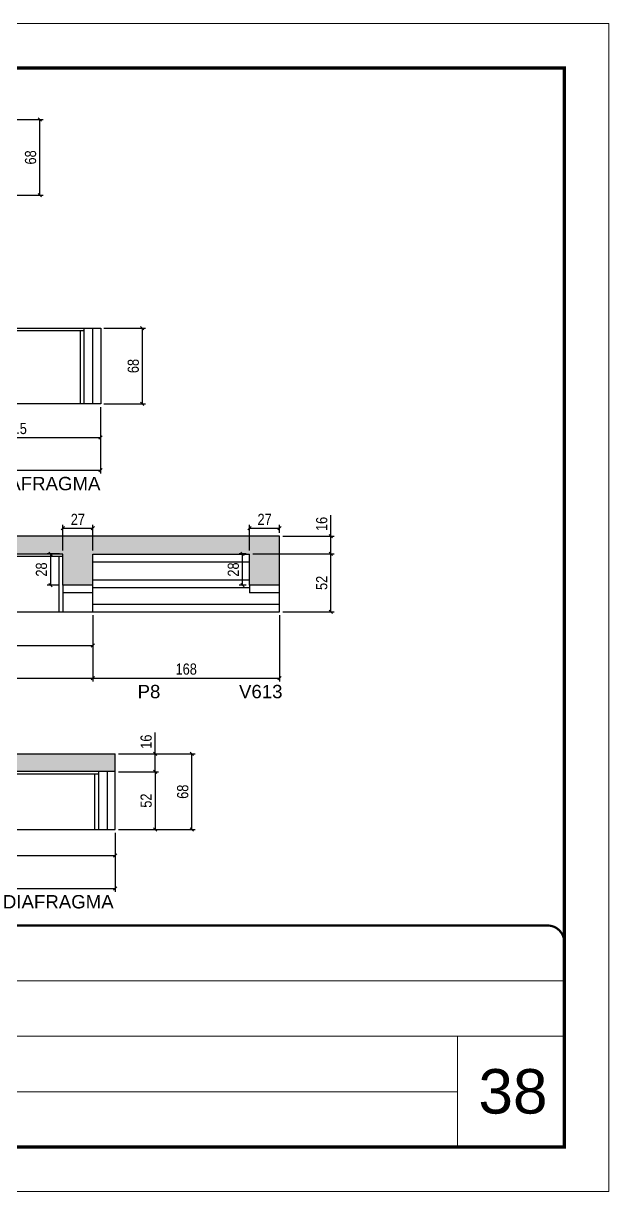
# Model space of a CAD drawing. Extents: x 3309 to 9590, y -2522 to 14608.
# Drawn here: x 5853 to 6379, y 3221 to 4271 of the extents above; entities that cross this region are included whole.
import ezdxf

# ---------------------------------------------------------------- set-up
doc = ezdxf.new("R2010")
doc.units = 0
doc.linetypes.add('CONTINUO', pattern=[0])
doc.linetypes.add('DASHED', pattern=[0.75, 0.5, -0.25])
for name, color, linetype in [('5', 5, 'Continuous'), ('COTA', 241, 'Continuous'), ('Painéis', 200, 'Continuous'), ('SARR_2.2x7', 40, 'Continuous'), ('SARR_3.5x7', 81, 'Continuous')]:
    doc.layers.add(name, color=color, linetype=linetype)
for name, color, linetype, lineweight in [('CARIMBO', 255, 'Continuous', 9), ('Folhas', 255, 'Continuous', 9), ('SARRAFO DE PRESSAO', 251, 'DASHED', 9)]:
    doc.layers.add(name, color=color, linetype=linetype, lineweight=lineweight)
doc.styles.add('ARIAL', font='arial.ttf')
doc.styles.add('COTA TECNICA', font='techl___.ttf', dxfattribs={"height": 10})
doc.styles.get("Standard").update_dxf_attribs({"font": 'arial.ttf'})
doc.dimstyles.new('PAINEL', dxfattribs={"dimtxt": 10, "dimasz": 3, "dimexe": 3, "dimexo": 3, "dimgap": 3, "dimtad": 1, "dimdec": 1, "dimzin": 12, "dimdsep": 46, "dimtxsty": 'COTA TECNICA', "dimblk1": 'OBLIQUE', "dimblk2": 'OBLIQUE', "dimsah": 1, "dimcen": 0.9, "dimclrd": 4, "dimclre": 4, "dimclrt": 240, "dimadec": 1, "dimazin": 3, "dimtfac": 1, "dimtdec": 1, "dimtmove": 0, "dimatfit": 3, "dimfxl": 1, "dimtolj": 1, "dimtzin": 12, "dimarcsym": 0})

# ---------------------------------------------------------------- blocks, each defined once
blk = doc.blocks.new('9999999999')
at = {"color": 30, "linetype": 'CONTINUO'}
for p, q in [((98564.6, 34379.6), (99584, 34379.6)), ((98564.6, 34329.8), (99488, 34329.8)), ((99584, 34329.8), (99488, 34329.8)), ((99488, 34329.8), (99488, 34230.2)), ((98564.6, 34280), (99488, 34280))]:
    blk.add_line(p, q, dxfattribs=at)
at = {"color": 30, "linetype": 'CONTINUO', "const_width": 2}
blk.add_lwpolyline([(99584, 34230.2), (99584, 34414.4, 0.414214), (99569, 34429.4), (98229, 34429.4, 0.414214), (98214, 34414.4), (98214, 34245.2, 0.414214), (98229, 34230.2), (99584, 34230.2)], format="xyb", dxfattribs=at)
at = {"layer": 'Folhas'}
blk.add_lwpolyline([(98139, 34190.2), (99624, 34190.2), (99624, 35240.2), (98139, 35240.2)], close=True, dxfattribs=at)
at = {"layer": 'Folhas', "color": 30, "const_width": 3}
blk.add_lwpolyline([(98214, 34230.2), (99584, 34230.2), (99584, 35200.2), (98214, 35200.2)], close=True, dxfattribs=at)
blk = doc.blocks.new('_Oblique')
at = {"color": 0, "linetype": 'ByBlock', "lineweight": -2}
blk.add_line((-0.5, -0.5), (0.5, 0.5), dxfattribs=at)
blk = doc.blocks.new('*D1319')
at = {"layer": 'COTA', "color": 4, "lineweight": -2, "transparency": 16777216}
for p, q in [((5814.4, 4184.2), (5870.6, 4184.2)), ((5867.6, 4116.2), (5867.6, 4184.2)), ((5814.4, 4116.2), (5870.6, 4116.2))]:
    blk.add_line(p, q, dxfattribs=at)
at = {"layer": 'Defpoints', "color": 0, "transparency": 16777216}
for p in [(5811.4, 4184.2), (5867.6, 4184.2), (5811.4, 4116.2)]:
    blk.add_point(p, dxfattribs=at)
at = {"layer": 'COTA', "color": 4, "lineweight": -2, "transparency": 16777216, "xscale": 3, "yscale": 3, "zscale": 3}
for p, rotation in [((5867.6, 4184.2), 90), ((5867.6, 4116.2), 270)]:
    blk.add_blockref('_Oblique', p, dxfattribs=dict(at, rotation=rotation))
at = {"layer": 'COTA', "color": 240, "transparency": 16777216, "insert": (5859.4, 4150.2), "char_height": 10, "attachment_point": 5, "rotation": 90, "style": 'COTA TECNICA'}
blk.add_mtext('\\A1;68', dxfattribs=at)
blk = doc.blocks.new('*D1327')
at = {"layer": 'COTA', "color": 4, "lineweight": -2, "transparency": 16777216}
for p, q in [((5638.9, 3925.7), (5638.9, 3866.1)), ((5922.4, 3925.7), (5922.4, 3866.1)), ((5638.9, 3869.1), (5922.4, 3869.1))]:
    blk.add_line(p, q, dxfattribs=at)
at = {"layer": 'Defpoints', "color": 0, "transparency": 16777216}
for p in [(5638.9, 3928.7), (5922.4, 3928.7), (5922.4, 3869.1)]:
    blk.add_point(p, dxfattribs=at)
at = {"layer": 'COTA', "color": 4, "lineweight": -2, "transparency": 16777216, "xscale": 3, "yscale": 3, "zscale": 3, "rotation": 180}
blk.add_blockref('_Oblique', (5638.9, 3869.1), dxfattribs=at)
at = {"layer": 'COTA', "color": 4, "lineweight": -2, "transparency": 16777216, "xscale": 3, "yscale": 3, "zscale": 3}
blk.add_blockref('_Oblique', (5922.4, 3869.1), dxfattribs=at)
at = {"layer": 'COTA', "color": 240, "transparency": 16777216, "insert": (5780.7, 3877.3), "char_height": 10, "attachment_point": 5, "style": 'COTA TECNICA'}
blk.add_mtext('\\A1;283.5', dxfattribs=at)
blk = doc.blocks.new('*D1329')
at = {"layer": 'COTA', "color": 4, "lineweight": -2, "transparency": 16777216}
for p, q in [((5760.9, 3925.7), (5760.9, 3895.4)), ((5922.4, 3925.7), (5922.4, 3895.4)), ((5760.9, 3898.4), (5922.4, 3898.4))]:
    blk.add_line(p, q, dxfattribs=at)
at = {"layer": 'Defpoints', "color": 0, "transparency": 16777216}
for p in [(5760.9, 3928.7), (5922.4, 3928.7), (5922.4, 3898.4)]:
    blk.add_point(p, dxfattribs=at)
at = {"layer": 'COTA', "color": 4, "lineweight": -2, "transparency": 16777216, "xscale": 3, "yscale": 3, "zscale": 3, "rotation": 180}
blk.add_blockref('_Oblique', (5760.9, 3898.4), dxfattribs=at)
at = {"layer": 'COTA', "color": 4, "lineweight": -2, "transparency": 16777216, "xscale": 3, "yscale": 3, "zscale": 3}
blk.add_blockref('_Oblique', (5922.4, 3898.4), dxfattribs=at)
at = {"layer": 'COTA', "color": 240, "transparency": 16777216, "insert": (5841.7, 3906.5), "char_height": 10, "attachment_point": 5, "style": 'COTA TECNICA'}
blk.add_mtext('\\A1;161.5', dxfattribs=at)
blk = doc.blocks.new('*D1330')
at = {"layer": 'COTA', "color": 4, "lineweight": -2, "transparency": 16777216}
for p, q in [((5925.4, 3996.7), (5962.9, 3996.7)), ((5959.9, 3996.7), (5959.9, 3928.7)), ((5925.4, 3928.7), (5962.9, 3928.7))]:
    blk.add_line(p, q, dxfattribs=at)
at = {"layer": 'Defpoints', "color": 0, "transparency": 16777216}
for p in [(5922.4, 3996.7), (5922.4, 3928.7), (5959.9, 3928.7)]:
    blk.add_point(p, dxfattribs=at)
at = {"layer": 'COTA', "color": 4, "lineweight": -2, "transparency": 16777216, "xscale": 3, "yscale": 3, "zscale": 3}
for p, rotation in [((5959.9, 3996.7), 90), ((5959.9, 3928.7), 270)]:
    blk.add_blockref('_Oblique', p, dxfattribs=dict(at, rotation=rotation))
at = {"layer": 'COTA', "color": 240, "transparency": 16777216, "insert": (5951.8, 3962.7), "char_height": 10, "attachment_point": 5, "rotation": 90, "style": 'COTA TECNICA'}
blk.add_mtext('\\A1;68', dxfattribs=at)
blk = doc.blocks.new('*D1392')
at = {"layer": 'COTA', "color": 4, "lineweight": -2, "transparency": 16777216}
for p, q in [((5479.9, 3738.8), (5479.9, 3679.1)), ((5915.4, 3738.8), (5915.4, 3679.1)), ((5479.9, 3682.1), (5915.4, 3682.1))]:
    blk.add_line(p, q, dxfattribs=at)
at = {"layer": 'Defpoints', "color": 0, "transparency": 16777216}
for p in [(5479.9, 3741.8, 0), (5915.4, 3741.8, 0), (5915.4, 3682.1)]:
    blk.add_point(p, dxfattribs=at)
at = {"layer": 'COTA', "color": 4, "lineweight": -2, "transparency": 16777216, "xscale": 3, "yscale": 3, "zscale": 3, "rotation": 180}
blk.add_blockref('_Oblique', (5479.9, 3682.1), dxfattribs=at)
at = {"layer": 'COTA', "color": 4, "lineweight": -2, "transparency": 16777216, "xscale": 3, "yscale": 3, "zscale": 3}
blk.add_blockref('_Oblique', (5915.4, 3682.1), dxfattribs=at)
at = {"layer": 'COTA', "color": 240, "transparency": 16777216, "insert": (5697.7, 3690.4), "char_height": 10, "attachment_point": 5, "style": 'COTA TECNICA'}
blk.add_mtext('\\A1;435.5', dxfattribs=at)
blk = doc.blocks.new('*D1394')
at = {"layer": 'COTA', "color": 4, "lineweight": -2, "transparency": 16777216}
for p, q in [((5723.9, 3738.8), (5723.9, 3708.4)), ((5915.4, 3738.8), (5915.4, 3708.4)), ((5723.9, 3711.4), (5915.4, 3711.4))]:
    blk.add_line(p, q, dxfattribs=at)
at = {"layer": 'Defpoints', "color": 0, "transparency": 16777216}
for p in [(5723.9, 3741.8), (5915.4, 3741.8), (5915.4, 3711.4)]:
    blk.add_point(p, dxfattribs=at)
at = {"layer": 'COTA', "color": 4, "lineweight": -2, "transparency": 16777216, "xscale": 3, "yscale": 3, "zscale": 3, "rotation": 180}
blk.add_blockref('_Oblique', (5723.9, 3711.4), dxfattribs=at)
at = {"layer": 'COTA', "color": 4, "lineweight": -2, "transparency": 16777216, "xscale": 3, "yscale": 3, "zscale": 3}
blk.add_blockref('_Oblique', (5915.4, 3711.4), dxfattribs=at)
at = {"layer": 'COTA', "color": 240, "transparency": 16777216, "insert": (5819.7, 3719.5), "char_height": 10, "attachment_point": 5, "style": 'COTA TECNICA'}
blk.add_mtext('\\A1;191.5', dxfattribs=at)
blk = doc.blocks.new('*D1400')
at = {"layer": 'COTA', "color": 4, "lineweight": -2, "transparency": 16777216}
for p, q in [((5915.4, 3738.8), (5915.4, 3679.1)), ((6083.4, 3738.8), (6083.4, 3679.1)), ((5915.4, 3682.1), (6083.4, 3682.1))]:
    blk.add_line(p, q, dxfattribs=at)
at = {"layer": 'Defpoints', "color": 0, "transparency": 16777216}
for p in [(5915.4, 3741.8), (6083.4, 3741.8), (6083.4, 3682.1)]:
    blk.add_point(p, dxfattribs=at)
at = {"layer": 'COTA', "color": 4, "lineweight": -2, "transparency": 16777216, "xscale": 3, "yscale": 3, "zscale": 3, "rotation": 180}
blk.add_blockref('_Oblique', (5915.4, 3682.1), dxfattribs=at)
at = {"layer": 'COTA', "color": 4, "lineweight": -2, "transparency": 16777216, "xscale": 3, "yscale": 3, "zscale": 3}
blk.add_blockref('_Oblique', (6083.4, 3682.1), dxfattribs=at)
at = {"layer": 'COTA', "color": 240, "transparency": 16777216, "insert": (5999.4, 3690.3), "char_height": 10, "attachment_point": 5, "style": 'COTA TECNICA'}
blk.add_mtext('\\A1;168', dxfattribs=at)
blk = doc.blocks.new('*D1401')
at = {"layer": 'COTA', "color": 4, "lineweight": -2, "transparency": 16777216}
for p, q in [((6059.4, 3793.8), (6132.4, 3793.8)), ((6129.4, 3741.8), (6129.4, 3793.8)), ((6086.4, 3741.8), (6132.4, 3741.8))]:
    blk.add_line(p, q, dxfattribs=at)
at = {"layer": 'Defpoints', "color": 0, "transparency": 16777216}
for p in [(6056.4, 3793.8), (6129.4, 3793.8), (6083.4, 3741.8)]:
    blk.add_point(p, dxfattribs=at)
at = {"layer": 'COTA', "color": 4, "lineweight": -2, "transparency": 16777216, "xscale": 3, "yscale": 3, "zscale": 3}
for p, rotation in [((6129.4, 3793.8), 90), ((6129.4, 3741.8), 270)]:
    blk.add_blockref('_Oblique', p, dxfattribs=dict(at, rotation=rotation))
at = {"layer": 'COTA', "color": 240, "transparency": 16777216, "insert": (6121.3, 3767.8), "char_height": 10, "attachment_point": 5, "rotation": 90, "style": 'COTA TECNICA'}
blk.add_mtext('\\A1;52', dxfattribs=at)
blk = doc.blocks.new('*D1402')
at = {"layer": 'COTA', "color": 4, "lineweight": -2, "transparency": 16777216}
for p, q in [((6129.4, 3809.8), (6129.4, 3828.8)), ((6086.4, 3809.8), (6132.4, 3809.8)), ((6129.4, 3793.8), (6129.4, 3809.8)), ((6059.4, 3793.8), (6132.4, 3793.8))]:
    blk.add_line(p, q, dxfattribs=at)
at = {"layer": 'Defpoints', "color": 0, "transparency": 16777216}
for p in [(6083.4, 3809.8), (6129.4, 3809.8), (6056.4, 3793.8)]:
    blk.add_point(p, dxfattribs=at)
at = {"layer": 'COTA', "color": 4, "lineweight": -2, "transparency": 16777216, "xscale": 3, "yscale": 3, "zscale": 3}
for p, rotation in [((6129.4, 3809.8), 90), ((6129.4, 3793.8), 270)]:
    blk.add_blockref('_Oblique', p, dxfattribs=dict(at, rotation=rotation))
at = {"layer": 'COTA', "color": 240, "transparency": 16777216, "insert": (6121.3, 3820.8), "char_height": 10, "attachment_point": 5, "rotation": 90, "style": 'COTA TECNICA'}
blk.add_mtext('\\A1;16', dxfattribs=at)
blk = doc.blocks.new('*D1403')
at = {"layer": 'COTA', "color": 4, "lineweight": -2, "transparency": 16777216}
for p, q in [((6056.4, 3796.8), (6056.4, 3819.9)), ((6056.4, 3816.9), (6083.4, 3816.9)), ((6083.4, 3812.8), (6083.4, 3819.9))]:
    blk.add_line(p, q, dxfattribs=at)
at = {"layer": 'Defpoints', "color": 0, "transparency": 16777216}
for p in [(6083.4, 3816.9), (6083.4, 3809.8), (6056.4, 3793.8)]:
    blk.add_point(p, dxfattribs=at)
at = {"layer": 'COTA', "color": 4, "lineweight": -2, "transparency": 16777216, "xscale": 3, "yscale": 3, "zscale": 3, "rotation": 180}
blk.add_blockref('_Oblique', (6056.4, 3816.9), dxfattribs=at)
at = {"layer": 'COTA', "color": 4, "lineweight": -2, "transparency": 16777216, "xscale": 3, "yscale": 3, "zscale": 3}
blk.add_blockref('_Oblique', (6083.4, 3816.9), dxfattribs=at)
at = {"layer": 'COTA', "color": 240, "transparency": 16777216, "insert": (6069.9, 3824.9), "char_height": 10, "attachment_point": 5, "style": 'COTA TECNICA'}
blk.add_mtext('\\A1;27', dxfattribs=at)
blk = doc.blocks.new('*D1404')
at = {"layer": 'COTA', "color": 4, "lineweight": -2, "transparency": 16777216}
for p, q in [((6053.4, 3793.8), (6046.9, 3793.8)), ((6049.9, 3765.8), (6049.9, 3793.8)), ((6053.4, 3765.8), (6046.9, 3765.8))]:
    blk.add_line(p, q, dxfattribs=at)
at = {"layer": 'Defpoints', "color": 0, "transparency": 16777216}
for p in [(6049.9, 3793.8), (6056.4, 3793.8), (6056.4, 3765.8)]:
    blk.add_point(p, dxfattribs=at)
at = {"layer": 'COTA', "color": 4, "lineweight": -2, "transparency": 16777216, "xscale": 3, "yscale": 3, "zscale": 3}
for p, rotation in [((6049.9, 3793.8), 90), ((6049.9, 3765.8), 270)]:
    blk.add_blockref('_Oblique', p, dxfattribs=dict(at, rotation=rotation))
at = {"layer": 'COTA', "color": 240, "transparency": 16777216, "insert": (6041.8, 3779.8), "char_height": 10, "attachment_point": 5, "rotation": 90, "style": 'COTA TECNICA'}
blk.add_mtext('\\A1;28', dxfattribs=at)
blk = doc.blocks.new('*D1405')
at = {"layer": 'COTA', "color": 4, "lineweight": -2, "transparency": 16777216}
for p, q in [((5885.4, 3793.8), (5874.3, 3793.8)), ((5877.3, 3793.8), (5877.3, 3765.8)), ((5885.4, 3765.8), (5874.3, 3765.8))]:
    blk.add_line(p, q, dxfattribs=at)
at = {"layer": 'Defpoints', "color": 0, "transparency": 16777216}
for p in [(5888.4, 3793.8), (5877.3, 3765.8), (5888.4, 3765.8)]:
    blk.add_point(p, dxfattribs=at)
at = {"layer": 'COTA', "color": 4, "lineweight": -2, "transparency": 16777216, "xscale": 3, "yscale": 3, "zscale": 3}
for p, rotation in [((5877.3, 3793.8), 90), ((5877.3, 3765.8), 270)]:
    blk.add_blockref('_Oblique', p, dxfattribs=dict(at, rotation=rotation))
at = {"layer": 'COTA', "color": 240, "transparency": 16777216, "insert": (5869.2, 3779.8), "char_height": 10, "attachment_point": 5, "rotation": 90, "style": 'COTA TECNICA'}
blk.add_mtext('\\A1;28', dxfattribs=at)
blk = doc.blocks.new('*D1406')
at = {"layer": 'COTA', "color": 4, "lineweight": -2, "transparency": 16777216}
for p, q in [((5888.4, 3796.8), (5888.4, 3819.9)), ((5888.4, 3816.9), (5915.4, 3816.9)), ((5915.4, 3796.8), (5915.4, 3819.9))]:
    blk.add_line(p, q, dxfattribs=at)
at = {"layer": 'Defpoints', "color": 0, "transparency": 16777216}
for p in [(5915.4, 3816.9), (5888.4, 3793.8), (5915.4, 3793.8)]:
    blk.add_point(p, dxfattribs=at)
at = {"layer": 'COTA', "color": 4, "lineweight": -2, "transparency": 16777216, "xscale": 3, "yscale": 3, "zscale": 3, "rotation": 180}
blk.add_blockref('_Oblique', (5888.4, 3816.9), dxfattribs=at)
at = {"layer": 'COTA', "color": 4, "lineweight": -2, "transparency": 16777216, "xscale": 3, "yscale": 3, "zscale": 3}
blk.add_blockref('_Oblique', (5915.4, 3816.9), dxfattribs=at)
at = {"layer": 'COTA', "color": 240, "transparency": 16777216, "insert": (5901.9, 3824.9), "char_height": 10, "attachment_point": 5, "style": 'COTA TECNICA'}
blk.add_mtext('\\A1;27', dxfattribs=at)
blk = doc.blocks.new('*D1422')
at = {"layer": 'COTA', "color": 4, "lineweight": -2, "transparency": 16777216}
for p, q in [((5578.4, 3543.1), (5578.4, 3490.2)), ((5935.4, 3543.1), (5935.4, 3490.2)), ((5578.4, 3493.2), (5935.4, 3493.2))]:
    blk.add_line(p, q, dxfattribs=at)
at = {"layer": 'Defpoints', "color": 0, "transparency": 16777216}
for p in [(5578.4, 3546.1), (5935.4, 3546.1), (5935.4, 3493.2)]:
    blk.add_point(p, dxfattribs=at)
at = {"layer": 'COTA', "color": 4, "lineweight": -2, "transparency": 16777216, "xscale": 3, "yscale": 3, "zscale": 3, "rotation": 180}
blk.add_blockref('_Oblique', (5578.4, 3493.2), dxfattribs=at)
at = {"layer": 'COTA', "color": 4, "lineweight": -2, "transparency": 16777216, "xscale": 3, "yscale": 3, "zscale": 3}
blk.add_blockref('_Oblique', (5935.4, 3493.2), dxfattribs=at)
at = {"layer": 'COTA', "color": 240, "transparency": 16777216, "insert": (5756.9, 3501.5), "char_height": 10, "attachment_point": 5, "style": 'COTA TECNICA'}
blk.add_mtext('\\A1;357', dxfattribs=at)
blk = doc.blocks.new('*D1424')
at = {"layer": 'COTA', "color": 4, "lineweight": -2, "transparency": 16777216}
for p, q in [((5691.4, 3543.1), (5691.4, 3519.8)), ((5935.4, 3543.1), (5935.4, 3519.8)), ((5691.4, 3522.8), (5935.4, 3522.8))]:
    blk.add_line(p, q, dxfattribs=at)
at = {"layer": 'Defpoints', "color": 0, "transparency": 16777216}
for p in [(5691.4, 3546.1), (5935.4, 3546.1), (5935.4, 3522.8)]:
    blk.add_point(p, dxfattribs=at)
at = {"layer": 'COTA', "color": 4, "lineweight": -2, "transparency": 16777216, "xscale": 3, "yscale": 3, "zscale": 3, "rotation": 180}
blk.add_blockref('_Oblique', (5691.4, 3522.8), dxfattribs=at)
at = {"layer": 'COTA', "color": 4, "lineweight": -2, "transparency": 16777216, "xscale": 3, "yscale": 3, "zscale": 3}
blk.add_blockref('_Oblique', (5935.4, 3522.8), dxfattribs=at)
at = {"layer": 'COTA', "color": 240, "transparency": 16777216, "insert": (5813.4, 3530.9), "char_height": 10, "attachment_point": 5, "style": 'COTA TECNICA'}
blk.add_mtext('\\A1;244', dxfattribs=at)
blk = doc.blocks.new('*D1425')
at = {"layer": 'COTA', "color": 4, "lineweight": -2, "transparency": 16777216}
for p, q in [((5938.4, 3598.1), (5974.5, 3598.1)), ((5971.5, 3598.1), (5971.5, 3546.1)), ((5938.4, 3546.1), (5974.5, 3546.1))]:
    blk.add_line(p, q, dxfattribs=at)
at = {"layer": 'Defpoints', "color": 0, "transparency": 16777216}
for p in [(5935.4, 3598.1), (5935.4, 3546.1), (5971.5, 3546.1)]:
    blk.add_point(p, dxfattribs=at)
at = {"layer": 'COTA', "color": 4, "lineweight": -2, "transparency": 16777216, "xscale": 3, "yscale": 3, "zscale": 3}
for p, rotation in [((5971.5, 3598.1), 90), ((5971.5, 3546.1), 270)]:
    blk.add_blockref('_Oblique', p, dxfattribs=dict(at, rotation=rotation))
at = {"layer": 'COTA', "color": 240, "transparency": 16777216, "insert": (5963.4, 3572.1), "char_height": 10, "attachment_point": 5, "rotation": 90, "style": 'COTA TECNICA'}
blk.add_mtext('\\A1;52', dxfattribs=at)
blk = doc.blocks.new('*D1426')
at = {"layer": 'COTA', "color": 4, "lineweight": -2, "transparency": 16777216}
for p, q in [((5971.5, 3614.1), (5971.5, 3633.2)), ((5938.4, 3614.1), (5974.5, 3614.1)), ((5971.5, 3598.1), (5971.5, 3614.1)), ((5938.4, 3598.1), (5974.5, 3598.1))]:
    blk.add_line(p, q, dxfattribs=at)
at = {"layer": 'Defpoints', "color": 0, "transparency": 16777216}
for p in [(5935.4, 3614.1), (5971.5, 3614.1), (5935.4, 3598.1)]:
    blk.add_point(p, dxfattribs=at)
at = {"layer": 'COTA', "color": 4, "lineweight": -2, "transparency": 16777216, "xscale": 3, "yscale": 3, "zscale": 3}
for p, rotation in [((5971.5, 3614.1), 90), ((5971.5, 3598.1), 270)]:
    blk.add_blockref('_Oblique', p, dxfattribs=dict(at, rotation=rotation))
at = {"layer": 'COTA', "color": 240, "transparency": 16777216, "insert": (5963.4, 3625.1), "char_height": 10, "attachment_point": 5, "rotation": 90, "style": 'COTA TECNICA'}
blk.add_mtext('\\A1;16', dxfattribs=at)
blk = doc.blocks.new('*D1427')
at = {"layer": 'COTA', "color": 4, "lineweight": -2, "transparency": 16777216}
for p, q in [((5938.4, 3614.1), (6007.5, 3614.1)), ((6004.5, 3546.1), (6004.5, 3614.1)), ((5938.4, 3546.1), (6007.5, 3546.1))]:
    blk.add_line(p, q, dxfattribs=at)
at = {"layer": 'Defpoints', "color": 0, "transparency": 16777216}
for p in [(5935.4, 3614.1), (6004.5, 3614.1), (5935.4, 3546.1)]:
    blk.add_point(p, dxfattribs=at)
at = {"layer": 'COTA', "color": 4, "lineweight": -2, "transparency": 16777216, "xscale": 3, "yscale": 3, "zscale": 3}
for p, rotation in [((6004.5, 3614.1), 90), ((6004.5, 3546.1), 270)]:
    blk.add_blockref('_Oblique', p, dxfattribs=dict(at, rotation=rotation))
at = {"layer": 'COTA', "color": 240, "transparency": 16777216, "insert": (5996.3, 3580.1), "char_height": 10, "attachment_point": 5, "rotation": 90, "style": 'COTA TECNICA'}
blk.add_mtext('\\A1;68', dxfattribs=at)

msp = doc.modelspace()

# ---------------------------------------------------------------- hatches: boundary and pattern name
at = {"layer": 'COTA'}
h = msp.add_hatch(dxfattribs=at)
h.set_pattern_fill('AR-CONC', color=256, scale=0.03)
h.set_pattern_definition([(50, (133.024, 0), (5.46554, -0.4781726), [0.5715, -6.2865]), (355, (133.024, 0), (-1.0573026, 5.7317054), [0.4572, -5.0292175]), (100.451445, (133.4794, -0.04), (4.4082374, 5.2535326), [0.4857003, -5.3427073]), (46.1842, (133.024, 1.524), (8.132371, -1.26127), [0.85725, -9.42975]), (96.63556, (133.702, 1.419), (7.122124, 7.422784), [0.728551, -8.014068]), (351.18415, (133.024, 1.524), (7.122124, 7.422784), [0.685799, -7.543792]), (21, (133.786, 1.143), (4.5484317, -3.067956), [0.5715, -6.2865]), (326, (133.786, 1.143), (1.854061, 5.525639), [0.4572, -5.0292]), (71.451445, (134.165, 0.8873), (6.4024926, 2.457683), [0.4857003, -5.342698]), (37.5, (133.024, 0), (0.0926581, 2.53665117), [0, -4.96824, 0, -5.1054, 0, -5.04825]), (7.5, (133.024, 0), (2.0045899, 3.0054172), [0, -2.91084, 0, -4.85394, 0, -1.92405]), (327.5, (131.3247, 0), (4.06771786, -0.1718623), [0, -1.905, 0, -5.9436, 0, -7.8867]), (317.5, (130.5627, 0), (4.4438754, 0.7627947), [0, -2.4765, 0, -3.94716, 0, -5.6007])])
h.paths.add_polyline_path([(5888.44, 3765.76), (5915.44, 3765.76), (5915.44, 3793.76), (6056.44, 3793.76), (6056.44, 3765.76), (6083.44, 3765.76), (6083.44, 3809.76), (5452.94, 3809.76), (5452.94, 3765.76), (5479.94, 3765.76), (5479.94, 3793.76), (5888.44, 3793.76)])
h = msp.add_hatch(dxfattribs=at)
h.set_pattern_fill('AR-CONC', color=256, scale=0.03)
h.set_pattern_definition([(50, (106.024, 0), (5.46554, -0.4781726), [0.5715, -6.2865]), (355, (106.024, 0), (-1.0573026, 5.7317054), [0.4572, -5.0292175]), (100.451445, (106.4794, -0.04), (4.4082374, 5.2535326), [0.4857003, -5.3427073]), (46.1842, (106.024, 1.524), (8.132371, -1.26127), [0.85725, -9.42975]), (96.63556, (106.702, 1.419), (7.122124, 7.422784), [0.728551, -8.014068]), (351.18415, (106.024, 1.524), (7.122124, 7.422784), [0.685799, -7.543792]), (21, (106.786, 1.143), (4.5484317, -3.067956), [0.5715, -6.2865]), (326, (106.786, 1.143), (1.854061, 5.525639), [0.4572, -5.0292]), (71.451445, (107.165, 0.8873), (6.4024926, 2.457683), [0.4857003, -5.342698]), (37.5, (106.024, 0), (0.0926581, 2.53665117), [0, -4.96824, 0, -5.1054, 0, -5.04825]), (7.5, (106.024, 0), (2.0045899, 3.0054172), [0, -2.91084, 0, -4.85394, 0, -1.92405]), (327.5, (104.3247, 0), (4.06771786, -0.1718623), [0, -1.905, 0, -5.9436, 0, -7.8867]), (317.5, (103.5627, 0), (4.4438754, 0.7627947), [0, -2.4765, 0, -3.94716, 0, -5.6007])])
h.paths.add_polyline_path([(5578.44, 3570.14), (5578.44, 3598.14), (5935.44, 3598.14), (5935.44, 3614.14), (5169.44, 3614.14), (5169.44, 3598.14), (5541.44, 3598.14), (5541.44, 3570.14)])

# ---------------------------------------------------------------- linework, layer by layer
for p, q in [((6083.44, 3809.76), (5452.94, 3809.76)), ((6083.44, 3765.76), (6083.44, 3809.76)), ((6056.44, 3765.76), (6056.44, 3758.76)), ((5169.44, 3614.14), (5935.44, 3614.14)), ((5935.44, 3598.14), (5935.44, 3614.14))]:
    msp.add_line(p, q, dxfattribs=at)
at = {"layer": 'Painéis', "linetype": 'ByBlock'}
for p, q in [((5638.94, 3996.7), (5922.44, 3996.7)), ((5922.44, 3996.7), (5922.44, 3928.7)), ((5922.44, 3928.7), (5169.44, 3928.7)), ((5888.44, 3793.76), (5479.94, 3793.76)), ((5888.44, 3765.76), (5888.44, 3793.76)), ((5915.44, 3741.76), (5915.44, 3793.76)), ((5915.44, 3793.76), (6056.44, 3793.76)), ((6056.44, 3765.76), (6056.44, 3793.76)), ((5915.44, 3765.76), (5888.44, 3765.76)), ((6083.44, 3765.76), (6056.44, 3765.76)), ((6083.44, 3741.76), (6083.44, 3765.76)), ((5169.44, 3741.76), (6083.44, 3741.76)), ((5935.44, 3598.14), (5578.44, 3598.14)), ((5935.44, 3546.14), (5935.44, 3598.14)), ((5169.44, 3546.14), (5935.44, 3546.14))]:
    msp.add_line(p, q, dxfattribs=at)
at = {"layer": 'SARR_2.2x7', "linetype": 'Continuous'}
for p, q in [((5638.94, 3994.5), (5907.44, 3994.5)), ((5915.44, 3928.7), (5915.44, 3996.7)), ((5888.44, 3791.56), (5723.94, 3791.56)), ((5915.44, 3786.76), (6056.44, 3786.76)), ((5915.44, 3770.64), (6056.44, 3770.64)), ((5915.44, 3763.64), (6056.44, 3763.64)), ((5915.44, 3758.76), (5888.44, 3758.76)), ((5915.44, 3748.76), (6083.44, 3748.76)), ((6083.44, 3758.76), (6056.44, 3758.76)), ((5920.44, 3595.94), (5691.44, 3595.94)), ((5928.44, 3546.14), (5928.44, 3598.14))]:
    msp.add_line(p, q, dxfattribs=at)
at = {"layer": 'SARR_3.5x7'}
for p, q in [((5903.94, 3994.5), (5903.94, 3928.7)), ((5907.44, 3996.7), (5907.44, 3928.7)), ((5884.94, 3791.56), (5884.94, 3741.76)), ((5888.44, 3765.76), (5888.44, 3741.76)), ((5916.94, 3595.94), (5916.94, 3546.14)), ((5920.44, 3598.14), (5920.44, 3546.14))]:
    msp.add_line(p, q, dxfattribs=at)

# ---------------------------------------------------------------- block references
at = {"layer": 'SARRAFO DE PRESSAO', "color": 6, "linetype": 'ByBlock'}
msp.add_blockref('9999999999', (-93244.61, -30969.52), dxfattribs=at)

# ---------------------------------------------------------------- texts
at = {"layer": '5', "linetype": 'Continuous'}
for s, rotation, p in [('DIAFRAGMA', 0.00004, (5822.57, 3851.08, 0)), ('P8', 0.00004, (5955.63, 3664.14, 0)), ('V613', 0.00004, (6046.86, 3664.14, 0)), ('DIAFRAGMA', 359.99996, (5834.48, 3475.23, 0))]:
    msp.add_text(s, height=12, rotation=rotation, dxfattribs=at).set_placement(p)
at = {"layer": 'CARIMBO', "style": 'ARIAL'}
msp.add_text('38', height=40, dxfattribs=at).set_placement((6262.23, 3290.83))

# ---------------------------------------------------------------- dimensions: what is measured, and where the dimension line sits
at = {"layer": 'COTA'}
for base, p1, p2, angle, picture, middle in [((5867.56, 4184.23), (5811.44, 4116.23), (5811.44, 4184.23), 90, '*D1319', (5859.44, 4150.23)), ((5959.95, 3928.7), (5922.44, 3996.7), (5922.44, 3928.7), 90, '*D1330', (5951.82, 3962.7)), ((6129.38, 3809.76), (6056.44, 3793.76), (6083.44, 3809.76), 90, '*D1402', (6121.28, 3820.76)), ((5877.34, 3765.76), (5888.44, 3793.76), (5888.44, 3765.76), 90, '*D1405', (5869.24, 3779.76)), ((6049.92, 3793.76), (6056.44, 3765.76), (6056.44, 3793.76), 90, '*D1404', (6041.82, 3779.76)), ((6129.38, 3793.76), (6083.44, 3741.76), (6056.44, 3793.76), 90, '*D1401', (6121.27, 3767.76)), ((5915.44, 3682.15, 0), (5479.94, 3741.76), (5915.44, 3741.76), 0, '*D1392', (5697.69, 3690.37, 0)), ((5971.53, 3614.14), (5935.44, 3598.14), (5935.44, 3614.14), 90, '*D1426', (5963.43, 3625.14)), ((6004.47, 3614.14), (5935.44, 3546.14), (5935.44, 3614.14), 90, '*D1427', (5996.34, 3580.14)), ((5971.53, 3546.14), (5935.44, 3598.14), (5935.44, 3546.14), 90, '*D1425', (5963.42, 3572.14))]:
    dim = msp.add_linear_dim(base=base, p1=p1, p2=p2, angle=angle, dimstyle='PAINEL', dxfattribs=at)
    dim.commit()
    dim.dimension.update_dxf_attribs({"geometry": picture, "text_midpoint": middle})
for base, p1, p2, picture, middle in [((5922.44, 3869.1), (5638.94, 3928.7), (5922.44, 3928.7), '*D1327', (5780.69, 3877.34)), ((5915.44, 3816.85), (5888.44, 3793.76), (5915.44, 3793.76), '*D1406', (5901.94, 3824.93)), ((6083.44, 3816.85), (6056.44, 3793.76), (6083.44, 3809.76), '*D1403', (6069.94, 3824.93)), ((6083.44, 3682.15), (5915.44, 3741.76), (6083.44, 3741.76), '*D1400', (5999.44, 3690.27)), ((5935.44, 3493.24), (5578.44, 3546.14), (5935.44, 3546.14), '*D1422', (5756.94, 3501.46))]:
    dim = msp.add_linear_dim(base=base, p1=p1, p2=p2, dimstyle='PAINEL', dxfattribs=at)
    dim.commit()
    dim.dimension.update_dxf_attribs({"geometry": picture, "text_midpoint": middle})
for base, p1, p2, picture, middle in [((5922.44, 3898.36), (5760.94, 3928.7), (5922.44, 3928.7), '*D1329', (5841.69, 3906.46)), ((5935.44, 3522.79), (5691.44, 3546.14), (5935.44, 3546.14), '*D1424', (5813.44, 3530.86))]:
    dim = msp.add_linear_dim(base=base, p1=p1, p2=p2, dimstyle='PAINEL', override={"dimtmove": 1}, dxfattribs=at)
    dim.commit()
    dim.dimension.update_dxf_attribs({"geometry": picture, "text_midpoint": middle})
dim = msp.add_linear_dim(base=(5915.44, 3711.41), p1=(5723.94, 3741.76), p2=(5915.44, 3741.76), angle=0, dimstyle='PAINEL', override={"dimtmove": 1}, dxfattribs=at)
dim.commit()
dim.dimension.update_dxf_attribs({"geometry": '*D1394', "text_midpoint": (5819.69, 3719.55)})

doc.saveas('drawing.dxf')
